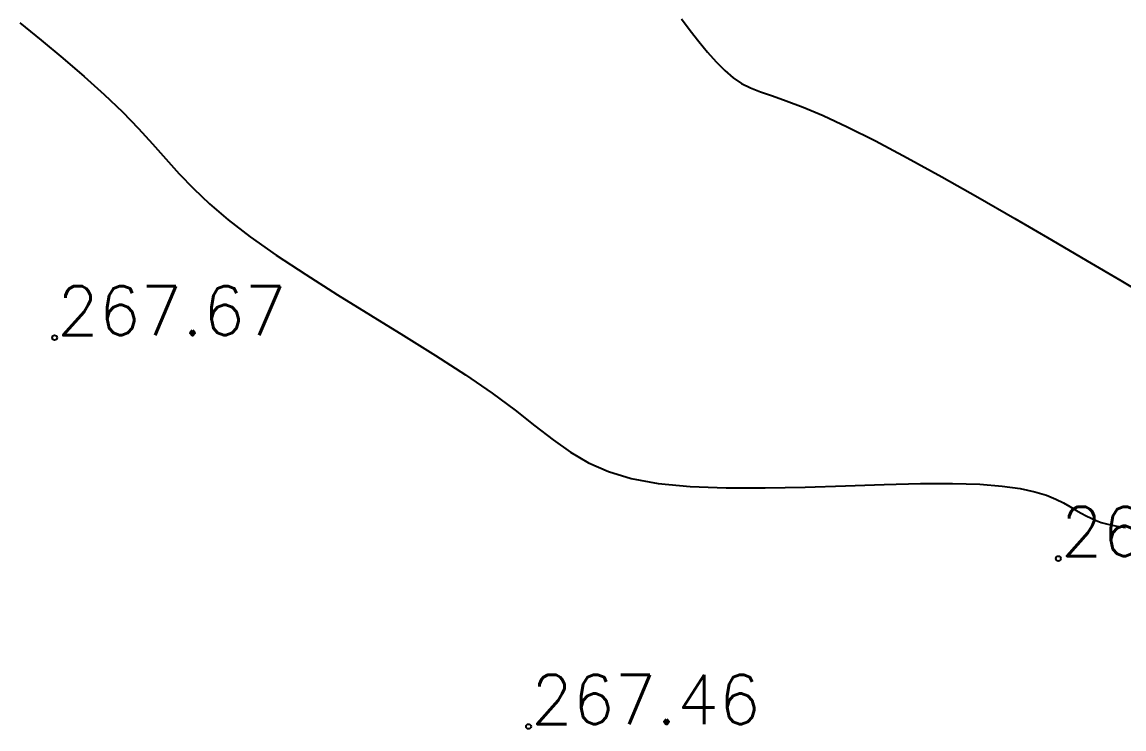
# Model space of a CAD drawing. Extents: x 524954 to 526204, y 9523489 to 9524010.
# Drawn here: x 525397.29 to 525419.71, y 9523552.66 to 9523567.04 of the extents above; entities that cross this region are included whole.
import ezdxf

# ---------------------------------------------------------------- set-up
doc = ezdxf.new("R2010")
doc.units = 0
doc.header["$PDMODE"] = 33
doc.header["$PDSIZE"] = 0.1
for name, color, linetype in [('CN_01_00', 3, 'Continuous'), ('CN_02_00', 4, 'Continuous'), ('TopoAlt', 3, 'Continuous'), ('TOPOJIS', 7, 'Continuous')]:
    doc.layers.add(name, color=color, linetype=linetype)
doc.styles.add('Simplex 1.0', font='Simplex.shx', dxfattribs={"width": 0.99, "height": 1})

# ---------------------------------------------------------------- blocks, each defined once
blk = doc.blocks.new('TCPOINT M')
at = {"color": 0}
blk.add_point((0, 0), dxfattribs=at)
at = {"layer": 'TopoAlt', "style": 'Simplex 1.0', "width": 0.99}
blk.add_attdef('ALT', (0.15, 0.15), '', height=1, dxfattribs=at)

msp = doc.modelspace()

# ---------------------------------------------------------------- linework, layer by layer
at = {"layer": 'CN_01_00', "elevation": 269, "flags": 128}
msp.add_lwpolyline([(525410.709, 9523567.098), (525410.887, 9523566.866), (525411.064, 9523566.639), (525411.24, 9523566.423), (525411.414, 9523566.224), (525411.588, 9523566.048), (525411.76, 9523565.901), (525411.932, 9523565.788), (525412.115, 9523565.697), (525412.32, 9523565.616), (525412.558, 9523565.532), (525412.842, 9523565.432), (525413.182, 9523565.303), (525413.591, 9523565.132), (525414.08, 9523564.906), (525414.655, 9523564.617), (525415.303, 9523564.272), (525416.004, 9523563.886), (525416.74, 9523563.47), (525417.492, 9523563.038), (525418.24, 9523562.603), (525418.965, 9523562.178), (525419.649, 9523561.775), (525420.277, 9523561.405)], dxfattribs=at)
at = {"layer": 'CN_02_00', "elevation": 268, "flags": 128}
msp.add_lwpolyline([(525397.243, 9523567.021), (525397.677, 9523566.669), (525398.118, 9523566.301), (525398.552, 9523565.928), (525398.962, 9523565.56), (525399.334, 9523565.206), (525399.658, 9523564.872), (525399.946, 9523564.557), (525400.217, 9523564.252), (525400.488, 9523563.951), (525400.777, 9523563.648), (525401.101, 9523563.337), (525401.48, 9523563.011), (525401.93, 9523562.664), (525402.463, 9523562.291), (525403.063, 9523561.897), (525403.71, 9523561.489), (525404.38, 9523561.074), (525405.051, 9523560.66), (525405.702, 9523560.252), (525406.311, 9523559.858), (525406.856, 9523559.485), (525407.323, 9523559.14), (525407.727, 9523558.823), (525408.095, 9523558.539), (525408.45, 9523558.287), (525408.817, 9523558.07), (525409.221, 9523557.89), (525409.685, 9523557.749), (525410.235, 9523557.647), (525410.887, 9523557.587), (525411.621, 9523557.56), (525412.41, 9523557.558), (525413.227, 9523557.574), (525414.045, 9523557.6), (525414.835, 9523557.627), (525415.572, 9523557.647), (525416.226, 9523557.651), (525416.779, 9523557.634), (525417.234, 9523557.598), (525417.604, 9523557.546), (525417.902, 9523557.482), (525418.14, 9523557.409), (525418.33, 9523557.332), (525418.484, 9523557.254), (525418.615, 9523557.179), (525418.732, 9523557.11), (525418.841, 9523557.047), (525418.945, 9523556.991), (525419.046, 9523556.941), (525419.146, 9523556.897), (525419.249, 9523556.858), (525419.358, 9523556.826), (525419.475, 9523556.799), (525419.603, 9523556.777), (525419.745, 9523556.754)], dxfattribs=at)

# ---------------------------------------------------------------- block references
at = {"layer": 'TOPOJIS'}
ref = msp.add_blockref('TCPOINT M', (525397.951, 9523560.615, 267.67), dxfattribs=at)
ref.add_attrib('ALT', '267.67', (525398.001, 9523560.665, 267.67), dxfattribs={"layer": 'TopoAlt', "height": 1, "style": 'Simplex 1.0', "width": 0.99})
ref = msp.add_blockref('TCPOINT M', (525418.377, 9523556.122, 267.77), dxfattribs=at)
ref.add_attrib('ALT', '267.77', (525418.427, 9523556.172, 267.77), dxfattribs={"layer": 'TopoAlt', "height": 1, "style": 'Simplex 1.0', "width": 0.99})
ref = msp.add_blockref('TCPOINT M', (525407.597, 9523552.706, 267.46), dxfattribs=at)
ref.add_attrib('ALT', '267.46', (525407.647, 9523552.756, 267.46), dxfattribs={"layer": 'TopoAlt', "height": 1, "style": 'Simplex 1.0', "width": 0.99})

doc.saveas('drawing.dxf')
